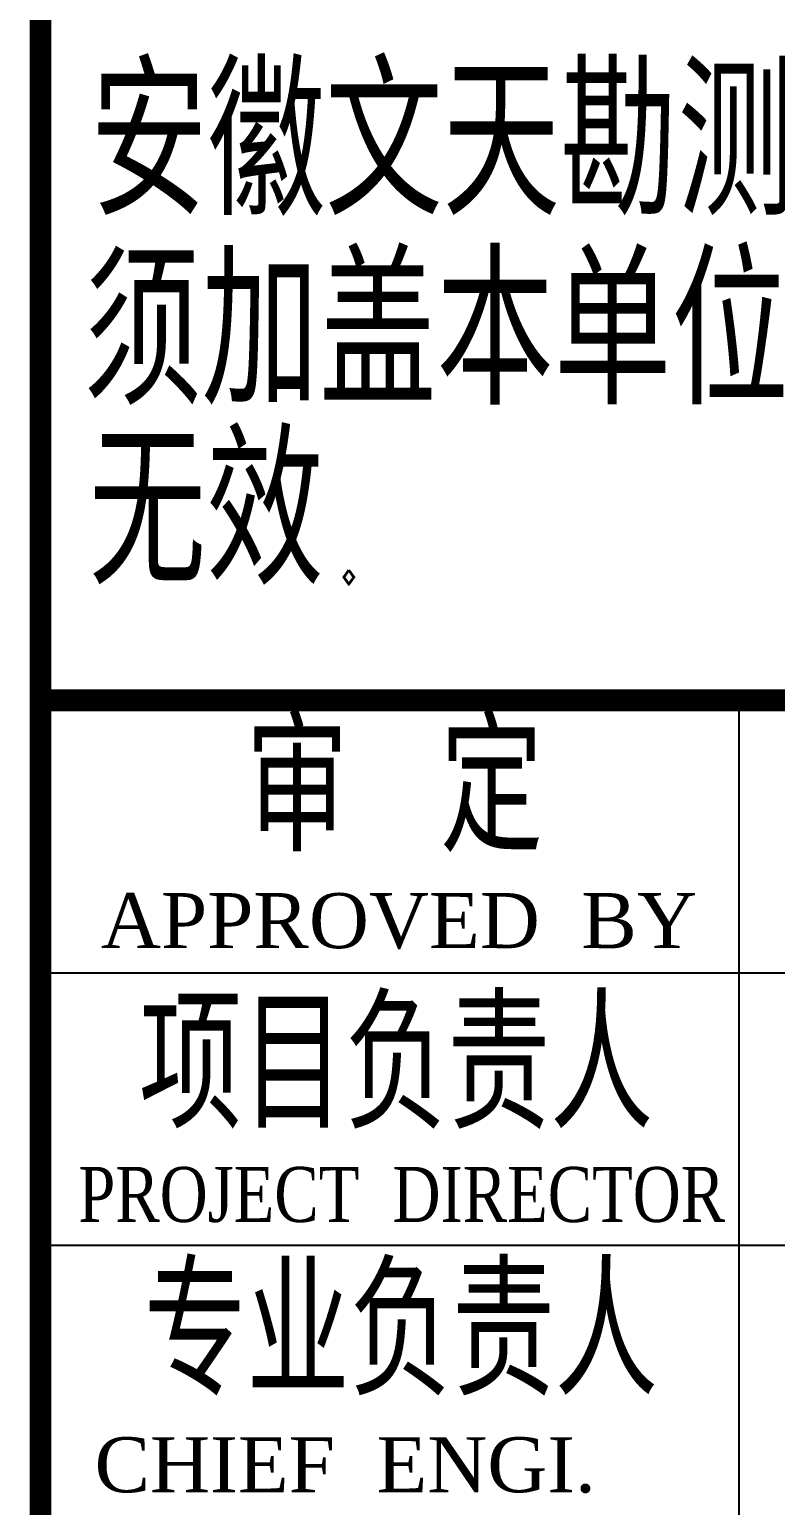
# Model space of a CAD drawing. Extents: x 14207793 to 14719554, y -1675802 to -1228715.
# Drawn here: x 14343237 to 14345676, y -1509067 to -1504239 of the extents above; entities that cross this region are included whole.
import ezdxf

# ---------------------------------------------------------------- set-up
doc = ezdxf.new("R2010")
doc.units = 0
doc.header["$LTSCALE"] = 500
doc.header["$MEASUREMENT"] = 0
doc.layers.get('0').update_dxf_attribs({"linetype": 'CONTINUOUS'})
doc.layers.add('PUB_TITLE', color=4, linetype='CONTINUOUS')
doc.styles.add('GHF', font='TIMES.TTF')
doc.styles.add('HZ', font='txt', dxfattribs={"width": 0.8, "bigfont": 'hztxt'})

msp = doc.modelspace()

# ---------------------------------------------------------------- linework, layer by layer
at = {"color": 4, "const_width": 71.27}
msp.add_lwpolyline([(14349272.5, -1506433.3), (14343272.5, -1506433.3), (14343272.5, -1477690), (14349272.5, -1477690)], close=True, dxfattribs=at)
at = {"layer": 'PUB_TITLE'}
for p, q in [((14345555.9, -1506413.02, -1200), (14345555.9, -1513541.65, -1200)), ((14343272.5, -1507324.12), (14349272.5, -1507324.12, -1200)), ((14343272.5, -1508214.94), (14349272.5, -1508214.94, -1200))]:
    msp.add_line(p, q, dxfattribs=at)
at = {"layer": 'PUB_TITLE', "const_width": 71.27}
msp.add_lwpolyline([(14343272.5, -1506433.3), (14349272.5, -1506433.3), (14349272.5, -1513559.86), (14343272.5, -1513559.86)], close=True, dxfattribs=at)

# ---------------------------------------------------------------- texts
at = {"color": 2, "width": 0.8}
for s, height, style, p in [('审 定', 420, 'HZ', (14343944.15, -1506928.08, -2400)), ('项目负责人', 420, 'HZ', (14343595.28, -1507834.54, -2400)), ('PROJECT  DIRECTOR', 180, 'GHF', (14343396.38, -1508139.31)), ('专业负责人', 420, 'HZ', (14343610.65, -1508706.9, -2400))]:
    msp.add_text(s, height=height, dxfattribs=dict(at, style=style)).set_placement(p)
at = {"color": 2, "style": 'GHF'}
for s, p in [('APPROVED  BY', (14343470.14, -1507243.6)), ('CHIEF  ENGI.', (14343449.62, -1509023.55, -1200))]:
    msp.add_text(s, height=180, dxfattribs=at).set_placement(p)
at = {"layer": 'PUB_TITLE', "style": 'HZ', "width": 0.8}
for s, p in [('安徽文天勘测设计有限公司。本图', (14343435.47, -1504846.82, 2288.68)), ('须加盖本单位出图签章,否则一律', (14343415, -1505465.54, 2288.68)), ('无效.', (14343430.43, -1506053.54, 2288.68))]:
    msp.add_text(s, height=480, dxfattribs=at).set_placement(p)

doc.saveas('drawing.dxf')
